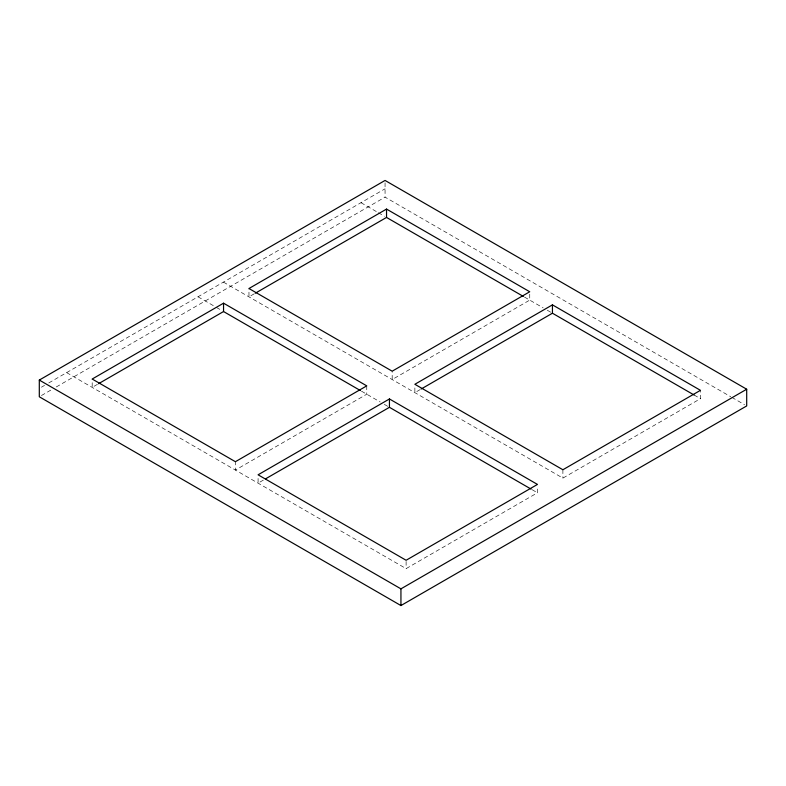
<?xml version="1.0" encoding="UTF-8"?>
<svg xmlns="http://www.w3.org/2000/svg" width="786" height="786" viewBox="0 0 786 786"><rect width="100%" height="100%" fill="white"/><g stroke="black" fill="none" stroke-linecap="round" stroke-linejoin="round"><path stroke-width="0.59" stroke-dasharray="3.93 2.95" d="M41.403 387.203L44.556 385.386M48.761 382.949L385.061 188.797M41.422 395.545L52.023 389.424M56.268 386.967L385.061 197.148L730.793 396.753M97.484 384.325L92.188 387.38L92.188 379.029M254.261 293.807L248.966 296.862L248.966 288.511M263.379 480.099L258.083 483.154L258.083 476.002M420.156 389.591L414.87 392.636L414.87 386.673M66.643 372.633L406.107 568.622L537.467 492.783L537.467 486.809M223.43 282.115L562.894 478.104L700.454 398.679L700.454 390.328M731.854 397.362L744.578 404.711M360.99 202.69L377.339 212.132M378.361 212.721L384.492 216.258M524.449 297.059L543.155 307.857M547.282 310.244L552.44 313.221M694.117 395.014L700.454 398.679M198.003 296.794L215.374 306.815M216.396 307.405L221.505 310.362M361.452 391.153L380.169 401.96M384.285 404.338L389.443 407.315M532.181 489.727L537.467 492.783M562.894 469.753L562.894 478.104M529.744 294.151L529.744 300.114L392.185 379.54L392.185 371.189M406.107 561.459L406.107 568.622M385.061 182.824L385.061 197.148M366.757 385.867L366.757 394.218L235.397 470.057L235.397 461.706"/><path stroke-width="1.18" d="M39.3 380.07L385.061 180.446L746.7 389.227L746.7 405.93L400.939 605.554L39.3 396.773L39.3 380.07L400.939 588.852L746.7 389.227M223.548 303.19L92.188 379.029L235.397 461.706L366.757 385.867L223.548 303.19L223.548 311.541L360.391 390.544M386.535 209.086L248.966 288.511L392.185 371.189L529.744 291.763L386.535 209.086L386.535 217.437L523.388 296.44M98.545 383.706L223.548 311.541M255.322 293.198L386.535 217.437M389.443 398.964L258.083 474.803L406.107 560.271L537.467 484.422L389.443 398.964L389.443 407.315L531.13 489.118M552.44 304.86L414.87 384.285L562.894 469.753L700.454 390.328L552.44 304.86L552.44 313.221L694.117 395.014M265.501 478.88L389.443 407.315M421.217 388.972L552.44 313.221M400.939 588.852L400.939 605.554"/></g></svg>
